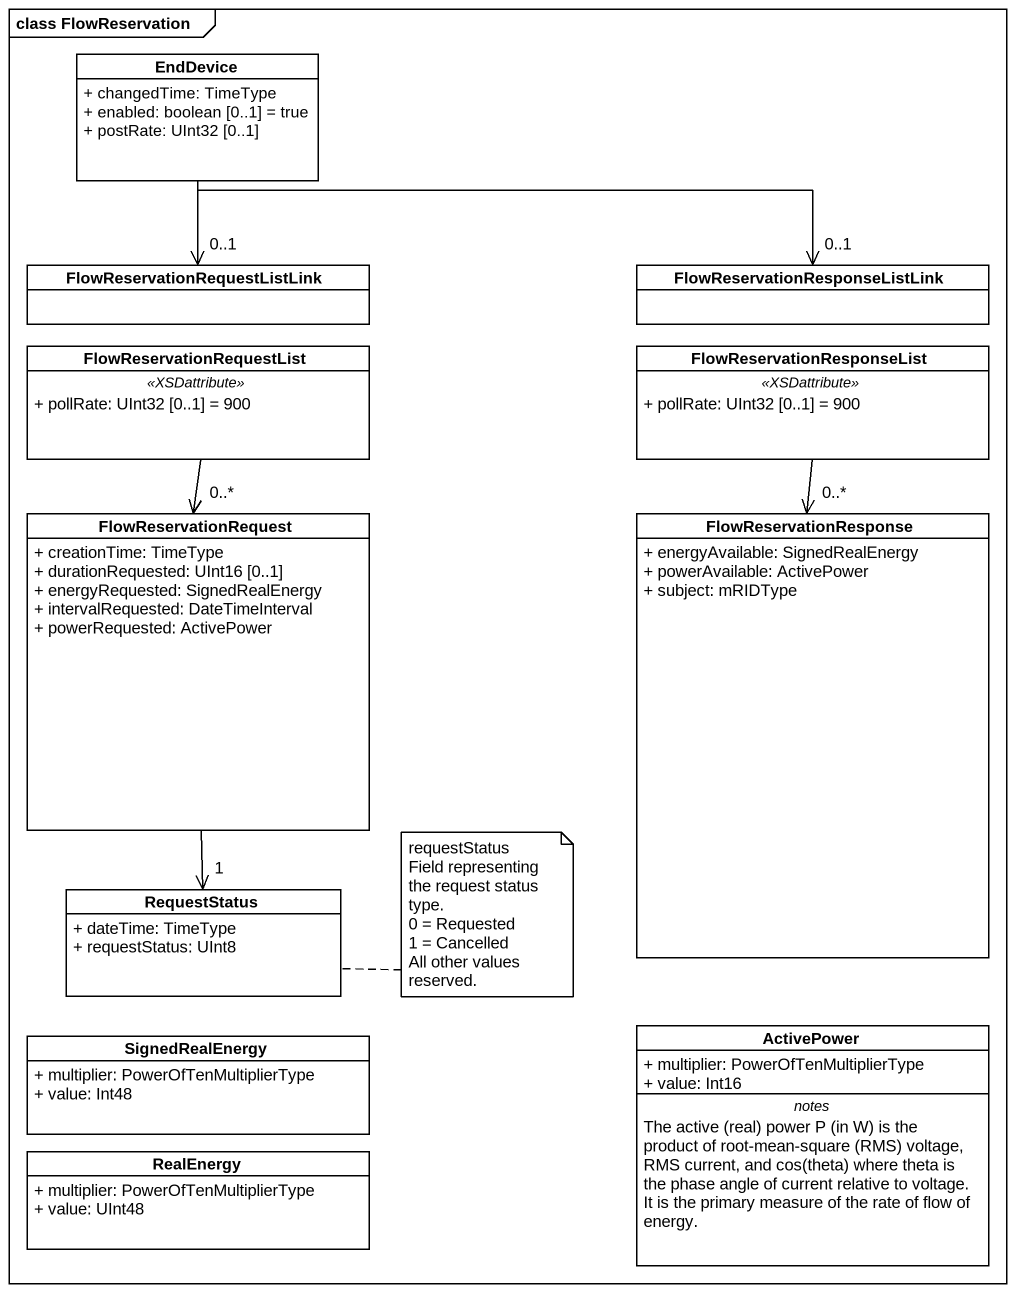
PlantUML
@startuml
mainframe class FlowReservation
hide circle
hide empty members
skinparam classAttributeIconSize 0
class EndDevice {
  + changedTime: TimeType
  + enabled: boolean [0..1] = true
  + postRate: UInt32 [0..1]
}
class "FlowReservationRequestListLink" as FlowReservationRequestListLi
class "FlowReservationResponseListLink" as FlowReservationResponseListL
class FlowReservationRequestList {
  .. <<XSDattribute>> ..
  + pollRate: UInt32 [0..1] = 900
}
class FlowReservationResponseList {
  .. <<XSDattribute>> ..
  + pollRate: UInt32 [0..1] = 900
}
class FlowReservationRequest {
  + creationTime: TimeType
  + durationRequested: UInt16 [0..1]
  + energyRequested: SignedRealEnergy
  + intervalRequested: DateTimeInterval
  + powerRequested: ActivePower
}
class FlowReservationResponse {
  + energyAvailable: SignedRealEnergy
  + powerAvailable: ActivePower
  + subject: mRIDType
}
class RequestStatus {
  + dateTime: TimeType
  + requestStatus: UInt8
}
class ActivePower {
  + multiplier: PowerOfTenMultiplierType
  + value: Int16
  -- notes --
  {field} The active (real) power P (in W) is the product of root-mean-square (RMS) voltage, RMS current, and cos(theta) where theta is the phase angle of current relative to voltage. It is the primary measure of the rate of flow of energy.
}
class SignedRealEnergy {
  + multiplier: PowerOfTenMultiplierType
  + value: Int48
}
class RealEnergy {
  + multiplier: PowerOfTenMultiplierType
  + value: UInt48
}
EndDevice --> "0..1" FlowReservationRequestListLi
EndDevice -right-> "0..1" FlowReservationResponseListL
FlowReservationRequestList --> "0..*" FlowReservationRequest
FlowReservationResponseList --> "0..*" FlowReservationResponse
FlowReservationRequest --> "1" RequestStatus
note right of RequestStatus
  requestStatus
  Field representing the request status type.
  0 = Requested
  1 = Cancelled
  All other values reserved.
end note
@enduml
